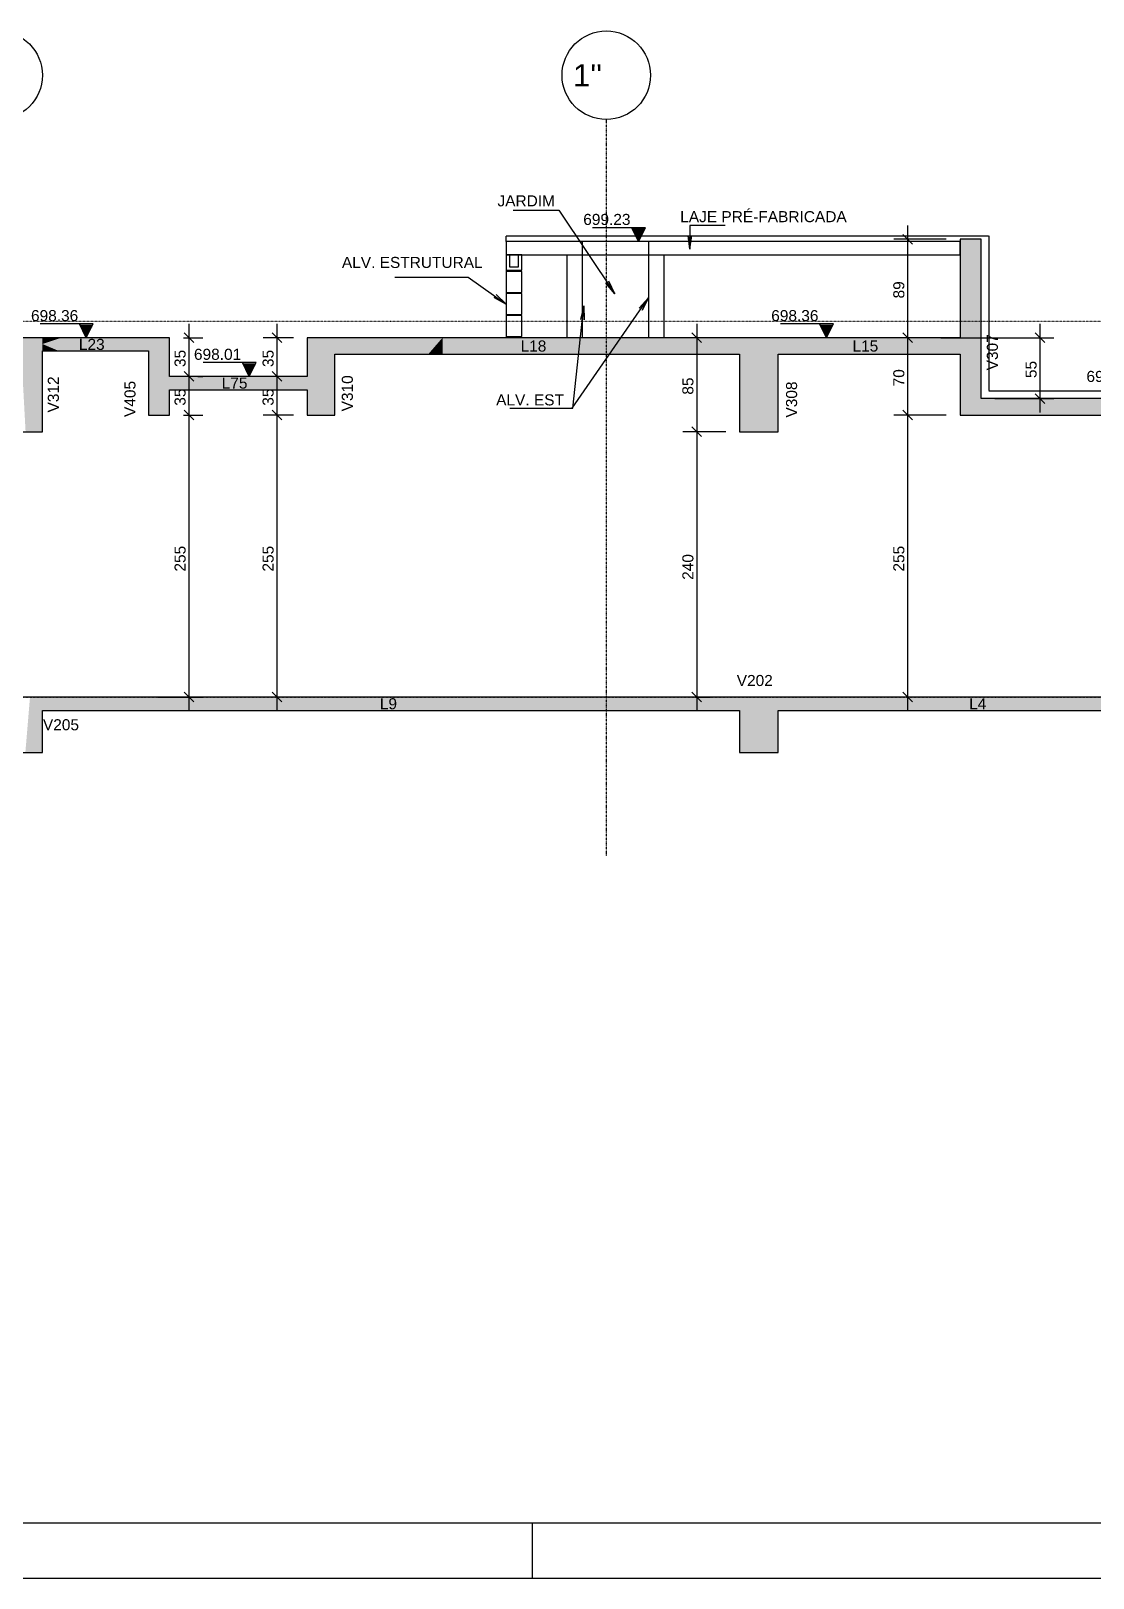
# Model space of a CAD drawing. Extents: x 37185 to 43130, y -8131 to -3926.
# Drawn here: x 39901 to 40862, y -8131 to -6732 of the extents above; entities that cross this region are included whole.
import ezdxf

# ---------------------------------------------------------------- set-up
doc = ezdxf.new("R2010")
doc.units = 0
doc.header["$MEASUREMENT"] = 0
for name, pattern in [('ESTILO_TQS_0001', [1, 0.7, -0.3]), ('ESTILO_TQS_0002', [0.4, 0.1, -0.3]), ('ESTILO_TQS_0004', [1.12, 0.5, -0.2, 0.01, -0.2, 0.01, -0.2])]:
    doc.linetypes.add(name, pattern=pattern)
for name, color, linetype in [('27', 252, 'CONTINUOUS'), ('50', 5, 'CONTINUOUS'), ('51', 5, 'CONTINUOUS'), ('52', 3, 'CONTINUOUS'), ('67', 7, 'CONTINUOUS'), ('68', 4, 'CONTINUOUS'), ('70', 160, 'CONTINUOUS'), ('74', 2, 'CONTINUOUS'), ('75', 9, 'CONTINUOUS'), ('79', 12, 'CONTINUOUS'), ('95', 7, 'CONTINUOUS'), ('96', 252, 'CONTINUOUS')]:
    doc.layers.add(name, color=color, linetype=linetype)
doc.styles.add('TQS_ARIAL', font='arial.ttf')

msp = doc.modelspace()

# ---------------------------------------------------------------- linework, layer by layer
at = {"layer": '27', "linetype": 'Continuous'}
for points in [[(40330.8, -6922.6), (40330.8, -6934.6), (40741.3, -6934.6), (40741.3, -6922.6), (40330.8, -6922.6)], [(40330.8, -6934.6), (40330.8, -6948.6), (40344.8, -6948.6), (40344.8, -6934.6), (40330.8, -6934.6)], [(40330.8, -6934.6), (40333.8, -6934.6), (40333.8, -6945.6), (40341.8, -6945.6), (40341.8, -6934.6), (40344.8, -6934.6)], [(40330.8, -6949.6), (40330.8, -6968.6), (40344.8, -6968.6), (40344.8, -6949.6), (40330.8, -6949.6)], [(40330.8, -6969.6), (40330.8, -6988.6), (40344.8, -6988.6), (40344.8, -6969.6), (40330.8, -6969.6)], [(40330.8, -6989.6), (40330.8, -7008.6), (40344.8, -7008.6), (40344.8, -6989.6), (40330.8, -6989.6)]]:
    msp.add_lwpolyline(points, dxfattribs=at)
at = {"layer": '50', "linetype": 'Continuous'}
for centre in [(39871.3, -6772.2), (40421.3, -6772.2)]:
    msp.add_circle(centre, 40, dxfattribs=at)
at = {"layer": '52', "linetype": 'Continuous'}
for points in [[(40741.3, -6920.6), (40741.3, -7009.6)], [(40760.3, -6920.6), (40741.3, -6920.6)], [(40760.3, -7064.6), (40760.3, -7060.6), (40760.3, -7017.3), (40760.3, -6920.6)], [(40026.3, -7009.6), (40019, -7009.6), (40011.3, -7009.6), (40007.3, -7009.6), (39970.4, -7009.6), (39931.7, -7009.6), (39928.6, -7009.6), (39926.2, -7009.6), (39911.3, -7009.6), (39891.5, -7009.6), (39880.2, -7009.6), (39876.3, -7009.6)], [(40026.3, -7044.6), (40026.3, -7022), (40026.3, -7009.6)], [(40741.3, -7009.6), (40620.5, -7009.6), (40576.8, -7009.6), (40560.5, -7009.6), (40541.8, -7009.6), (40273.2, -7009.6), (40175.8, -7009.6), (40166.2, -7009.6), (40156.1, -7009.6), (40150.8, -7009.6)], [(40150.8, -7009.6), (40150.8, -7024.5), (40150.8, -7044.6)], [(39911.3, -7094.6), (39911.3, -7021.6)], [(39911.3, -7021.6), (39926.2, -7021.6), (39928.9, -7021.6), (39931.7, -7021.6), (39968.6, -7021.6), (40007.3, -7021.6)], [(40007.3, -7021.6), (40007.3, -7022.6), (40007.3, -7023.7), (40007.3, -7024.5), (40007.3, -7051.4), (40007.3, -7079.6)], [(40175.8, -7079.6), (40175.8, -7024.6)], [(40175.8, -7024.6), (40260.2, -7024.6), (40268.4, -7024.6), (40273.2, -7024.6), (40368.8, -7024.6), (40541.8, -7024.6)], [(40541.8, -7024.6), (40541.8, -7025.8), (40541.8, -7055), (40541.8, -7094.6)], [(40576.8, -7094.6), (40576.8, -7078.4), (40576.8, -7049.1), (40576.8, -7024.6)], [(40576.8, -7024.6), (40595.7, -7024.6), (40639.4, -7024.6), (40639.7, -7024.6), (40640.3, -7024.6), (40741.3, -7024.6)], [(40741.3, -7024.6), (40741.3, -7079.6)], [(40150.8, -7044.6), (40102.9, -7044.6), (40052.8, -7044.6), (40026.3, -7044.6)], [(40026.3, -7079.6), (40026.3, -7056.6)], [(40026.3, -7056.6), (40052.8, -7056.6), (40100.7, -7056.6), (40150.8, -7056.6)], [(40150.8, -7056.6), (40150.8, -7079.6)], [(41027.3, -7064.6), (40760.3, -7064.6)], [(40007.3, -7079.6), (40014.6, -7079.6), (40022.2, -7079.6), (40026.3, -7079.6)], [(40150.8, -7079.6), (40160.4, -7079.6), (40170.5, -7079.6), (40175.8, -7079.6)], [(40741.3, -7079.6), (40752.9, -7079.6), (40755.1, -7079.6), (40760.3, -7079.6), (40922.8, -7079.6), (40954.7, -7079.6), (41027.3, -7079.6)], [(39876.3, -7094.6), (39896.1, -7094.6), (39907.3, -7094.6), (39911.3, -7094.6)], [(40541.8, -7094.6), (40548.4, -7094.6), (40560.5, -7094.6), (40576.8, -7094.6)], [(40942.3, -7334.6), (40750.5, -7334.6), (40576.8, -7334.6), (40560.5, -7334.6), (40541.8, -7334.6), (39911.3, -7334.6), (39907.7, -7334.6), (39900.1, -7334.6), (39892.3, -7334.6), (39588.8, -7334.6), (39585.2, -7334.6), (39577.6, -7334.6), (39569.8, -7334.6), (39261.7, -7334.6), (39261.3, -7334.6), (39257.7, -7334.6), (39250.1, -7334.6), (39242.3, -7334.6), (38890.8, -7334.6), (38886, -7334.6), (38876.2, -7334.6)], [(39911.3, -7384.6), (39911.3, -7346.6)], [(39911.3, -7346.6), (40194.1, -7346.6), (40204.8, -7346.6), (40324.7, -7346.6), (40541.8, -7346.6)], [(40541.8, -7346.6), (40541.8, -7361.3), (40541.8, -7384.6)], [(40576.8, -7384.6), (40576.8, -7375.1), (40576.8, -7357.9), (40576.8, -7346.6)], [(40576.8, -7346.6), (40598.2, -7346.6), (40750.5, -7346.6), (40804.3, -7346.6), (40942.3, -7346.6)], [(39892.3, -7384.6), (39895.9, -7384.6), (39903.5, -7384.6), (39911.3, -7384.6)], [(40541.8, -7384.6), (40548.4, -7384.6), (40560.5, -7384.6), (40576.8, -7384.6)]]:
    msp.add_lwpolyline(points, dxfattribs=at)
at = {"layer": '67', "linetype": 'ESTILO_TQS_0002'}
for p, q in [((37788.7, -6994.6), (41493.7, -6994.6)), ((37863.1, -7334.6), (41493.7, -7334.6))]:
    msp.add_line(p, q, dxfattribs=at)
at = {"layer": '68', "linetype": 'ESTILO_TQS_0001'}
for p, q in [((40399.8, -7009.6), (40399.8, -6922.6)), ((40459.8, -7009.6), (40459.8, -6922.6)), ((40385.8, -7009.6), (40385.8, -6934.6)), ((40473.8, -7009.6), (40473.8, -6934.6))]:
    msp.add_line(p, q, dxfattribs=at)
for points in [[(40330.8, -6922.6), (40330.8, -6917.6), (40760.3, -6917.6), (40767.3, -6917.6), (40767.3, -7057.6), (41020.3, -7057.6), (41020.3, -6917.6), (41157.6, -6917.6)], [(40741.3, -6922.6), (40330.8, -6922.6), (40330.8, -7009.6)]]:
    msp.add_lwpolyline(points, dxfattribs=at)
at = {"layer": '70', "linetype": 'ESTILO_TQS_0004'}
msp.add_line((40421.3, -6812.2), (40421.3, -7478.1), dxfattribs=at)
at = {"layer": '75', "linetype": 'Continuous'}
for p, q in [((40456.8, -6910.1), (40408.8, -6910.1)), ((40450.5, -6922.6), (40444.3, -6910.1)), ((40444.8, -6911.2), (40456.2, -6911.2)), ((40450.5, -6922.6), (40456.8, -6910.1)), ((40693.9, -6908.1), (40693.9, -7022.1)), ((40445.4, -6912.3), (40455.7, -6912.3)), ((40446, -6913.4), (40455.1, -6913.4)), ((40446.5, -6914.5), (40454.6, -6914.5)), ((40447.1, -6915.7), (40454, -6915.7)), ((40447.6, -6916.8), (40453.4, -6916.8)), ((40448.2, -6917.9), (40452.9, -6917.9)), ((40448.7, -6919), (40452.3, -6919)), ((40449.3, -6920.1), (40451.8, -6920.1)), ((40449.9, -6921.2), (40451.2, -6921.2)), ((40728.8, -6920.6), (40681.4, -6920.6)), ((40689.4, -6916.2), (40698.3, -6925)), ((40741.3, -6920.6), (40741.3, -6920.6)), ((39957.3, -6997.1), (39909.3, -6997.1)), ((39951, -7009.6), (39944.8, -6997.1)), ((39945.4, -6998.2), (39956.7, -6998.2)), ((39945.9, -6999.3), (39956.2, -6999.3)), ((39946.5, -7000.4), (39955.6, -7000.4)), ((39947, -7001.5), (39955.1, -7001.5)), ((39947.6, -7002.7), (39954.5, -7002.7)), ((39948.1, -7003.8), (39954, -7003.8)), ((39948.7, -7004.9), (39953.4, -7004.9)), ((39949.3, -7006), (39952.8, -7006)), ((39949.8, -7007.1), (39952.3, -7007.1)), ((39950.4, -7008.2), (39951.7, -7008.2)), ((39951, -7009.6), (39957.3, -6997.1)), ((40026.3, -7009.6), (40026.3, -7009.6)), ((40038.8, -7009.6), (40056.3, -7009.6)), ((40039.4, -7005.2), (40048.2, -7014)), ((40043.8, -6997.1), (40043.8, -7057.1)), ((40138.3, -7009.6), (40110.9, -7009.6)), ((40119, -7005.2), (40127.8, -7014)), ((40123.4, -6997.1), (40123.4, -7057.1)), ((40150.8, -7009.6), (40150.8, -7009.6)), ((40516.6, -7009.6), (40490.6, -7009.6)), ((40498.7, -7005.2), (40507.5, -7014)), ((40503.1, -6997.1), (40503.1, -7107.1)), ((40529.1, -7009.6), (40529.1, -7009.6)), ((40626.8, -6997.1), (40578.8, -6997.1)), ((40620.5, -7009.6), (40614.3, -6997.1)), ((40614.8, -6998.2), (40626.2, -6998.2)), ((40615.4, -6999.3), (40625.7, -6999.3)), ((40616, -7000.4), (40625.1, -7000.4)), ((40616.5, -7001.5), (40624.5, -7001.5)), ((40617.1, -7002.7), (40624, -7002.7)), ((40617.6, -7003.8), (40623.4, -7003.8)), ((40618.2, -7004.9), (40622.9, -7004.9)), ((40618.7, -7006), (40622.3, -7006)), ((40619.3, -7007.1), (40621.8, -7007.1)), ((40619.9, -7008.2), (40621.2, -7008.2)), ((40620.5, -7009.6), (40626.8, -6997.1)), ((40705.2, -7009.6), (40681.4, -7009.6)), ((40705.2, -7009.6), (40681.4, -7009.6)), ((40689.4, -7005.2), (40698.3, -7014)), ((40689.4, -7005.2), (40698.3, -7014)), ((40693.9, -6997.1), (40693.9, -7092.1)), ((40711.5, -7009.6), (40711.5, -7009.6)), ((40717.7, -7009.6), (40717.7, -7009.6)), ((40717.7, -7009.6), (40717.7, -7009.6)), ((40724, -7009.6), (40826, -7009.6)), ((40809.1, -7005.2), (40817.9, -7014)), ((40813.5, -6997.1), (40813.5, -7077.1)), ((40043.8, -7032.1), (40043.8, -7092.1)), ((40104.7, -7032.1), (40056.7, -7032.1)), ((40098.4, -7044.6), (40092.2, -7032.1)), ((40092.7, -7033.2), (40104.1, -7033.2)), ((40093.3, -7034.3), (40103.6, -7034.3)), ((40093.9, -7035.4), (40103, -7035.4)), ((40094.4, -7036.5), (40102.5, -7036.5)), ((40095, -7037.7), (40101.9, -7037.7)), ((40098.4, -7044.6), (40104.7, -7032.1)), ((40123.4, -7032.1), (40123.4, -7092.1)), ((40039.4, -7040.2), (40048.2, -7049)), ((40039.4, -7040.2), (40048.2, -7049)), ((40039.5, -7044.6), (40039.5, -7044.6)), ((40039.5, -7044.6), (40039.5, -7044.6)), ((40052, -7044.6), (40056.3, -7044.6)), ((40052, -7044.6), (40056.3, -7044.6)), ((40095.5, -7038.8), (40101.3, -7038.8)), ((40096.1, -7039.9), (40100.8, -7039.9)), ((40096.6, -7041), (40100.2, -7041)), ((40097.2, -7042.1), (40099.7, -7042.1)), ((40097.8, -7043.2), (40099.1, -7043.2)), ((40124.9, -7044.6), (40110.9, -7044.6)), ((40124.9, -7044.6), (40110.9, -7044.6)), ((40119, -7040.2), (40127.8, -7049)), ((40119, -7040.2), (40127.8, -7049)), ((40137.4, -7044.6), (40137.4, -7044.6)), ((40137.4, -7044.6), (40137.4, -7044.6)), ((40760.3, -7064.6), (40760.3, -7064.6)), ((40772.8, -7064.6), (40826, -7064.6)), ((40809.1, -7060.2), (40817.9, -7069)), ((40026.3, -7079.6), (40026.3, -7079.6)), ((40026.3, -7079.6), (40026.3, -7079.6)), ((40038.8, -7079.6), (40056.3, -7079.6)), ((40038.8, -7079.6), (40056.3, -7079.6)), ((40039.4, -7075.2), (40048.2, -7084)), ((40039.4, -7075.2), (40048.2, -7084)), ((40043.8, -7067.1), (40043.8, -7347.1)), ((40138.3, -7079.6), (40110.9, -7079.6)), ((40138.3, -7079.6), (40110.9, -7079.6)), ((40119, -7075.2), (40127.8, -7084)), ((40119, -7075.2), (40127.8, -7084)), ((40123.4, -7067.1), (40123.4, -7347.1)), ((40150.8, -7079.6), (40150.8, -7079.6)), ((40150.8, -7079.6), (40150.8, -7079.6)), ((40728.8, -7079.6), (40681.4, -7079.6)), ((40728.8, -7079.6), (40681.4, -7079.6)), ((40689.4, -7075.2), (40698.3, -7084)), ((40689.4, -7075.2), (40698.3, -7084)), ((40693.9, -7067.1), (40693.9, -7347.1)), ((40741.3, -7079.6), (40741.3, -7079.6)), ((40741.3, -7079.6), (40741.3, -7079.6)), ((40498.7, -7090.2), (40507.5, -7099)), ((40498.7, -7090.2), (40507.5, -7099)), ((40503.1, -7082.1), (40503.1, -7347.1)), ((40529.3, -7094.6), (40490.6, -7094.6)), ((40529.3, -7094.6), (40490.6, -7094.6)), ((40541.8, -7094.6), (40541.8, -7094.6)), ((40541.8, -7094.6), (40541.8, -7094.6)), ((40039.4, -7330.2), (40048.2, -7339)), ((40119, -7330.2), (40127.8, -7339)), ((40498.7, -7330.2), (40507.5, -7339)), ((40689.4, -7330.2), (40698.3, -7339)), ((39903.9, -7334.6), (39903.9, -7334.6)), ((40003, -7334.6), (40003, -7334.6)), ((40015.5, -7334.6), (40056.3, -7334.6)), ((40134.2, -7334.6), (40110.9, -7334.6)), ((40146.7, -7334.6), (40146.7, -7334.6)), ((40489.7, -7334.6), (40489.7, -7334.6)), ((40502.2, -7334.6), (40515.6, -7334.6)), ((40703.5, -7334.6), (40681.4, -7334.6)), ((40716, -7334.6), (40716, -7334.6))]:
    msp.add_line(p, q, dxfattribs=at)
for points in [[(40337.2, -6894.3), (40378.5, -6894.3), (40429, -6969.8), (40420.8, -6960.4), (40429, -6969.8), (40423.5, -6958.6)], [(40528.8, -6908.2), (40497, -6908.2), (40497, -6929.5), (40495.4, -6917.1), (40497, -6929.5), (40498.6, -6917.1)], [(40230.1, -6954.7), (40296.5, -6954.7), (40330.8, -6979.1), (40319.8, -6973.2), (40330.8, -6979.1), (40321.6, -6970.6)], [(40334.2, -7073.2), (40390.5, -7073.2), (40459.5, -6973.6), (40453.8, -6984.8), (40459.5, -6973.6), (40451.1, -6982.9)], [(40359, -7073.3), (40391, -7073.3), (40401, -6980.9), (40401.3, -6993.4), (40401, -6980.9), (40398.1, -6993)]]:
    msp.add_lwpolyline(points, dxfattribs=at)
at = {"layer": '79', "linetype": 'Continuous'}
for points in [[(40444.3, -6910.1), (40450.5, -6922.6), (40456.8, -6910.1), (40444.3, -6910.1)], [(39944.8, -6997.1), (39951, -7009.6), (39957.3, -6997.1), (39944.8, -6997.1)], [(40614.3, -6997.1), (40620.5, -7009.6), (40626.8, -6997.1), (40614.3, -6997.1)], [(40092.2, -7032.1), (40098.4, -7044.6), (40104.7, -7032.1), (40092.2, -7032.1)]]:
    msp.add_lwpolyline(points, dxfattribs=at)
at = {"layer": '95', "linetype": 'Continuous'}
for p, q in [((37309.5, -8081.3), (43079.5, -8081.3)), ((40354.5, -8131.3), (40354.5, -8081.3)), ((37184.5, -8131.3), (43129.5, -8131.3))]:
    msp.add_line(p, q, dxfattribs=at)
at = {"layer": '96', "linetype": 'Continuous'}
for points in [[(40741.3, -6920.6), (40741.3, -7079.6), (40752.9, -7079.6)], [(40741.3, -6920.6), (40752.9, -7079.6), (40741.3, -6920.6)], [(40741.3, -6920.6), (40752.9, -7079.6), (40755.1, -7079.6)], [(40741.3, -6920.6), (40755.1, -7079.6), (40741.3, -6920.6)], [(40741.3, -6920.6), (40755.1, -7079.6), (40760.3, -7079.6)], [(40741.3, -6920.6), (40760.3, -7079.6), (40741.3, -6920.6)], [(40741.3, -6920.6), (40760.3, -7079.6), (40760.3, -7060.6)], [(40741.3, -6920.6), (40760.3, -7060.6), (40741.3, -6920.6)], [(40741.3, -6920.6), (40760.3, -7060.6), (40760.3, -7017.3)], [(40741.3, -6920.6), (40760.3, -7017.3), (40741.3, -6920.6)], [(40741.3, -6920.6), (40760.3, -7017.3), (40760.3, -6920.6)], [(40741.3, -6920.6), (40760.3, -6920.6), (40741.3, -6920.6)], [(39911.3, -7009.6), (39891.5, -7009.6), (39896.1, -7094.6)], [(39911.3, -7009.6), (39896.1, -7094.6), (39911.3, -7009.6)], [(39907.3, -7094.6), (39911.3, -7009.6), (39896.1, -7094.6)], [(39911.3, -7016.3), (39911.3, -7009.6), (39907.3, -7094.6)], [(39911.3, -7015.3), (40007.3, -7012.1), (40007.3, -7009.6)], [(39911.3, -7015.3), (40007.3, -7009.6), (39911.3, -7015.3)], [(39911.3, -7015.3), (40007.3, -7009.6), (39970.4, -7009.6)], [(39911.3, -7015.3), (39970.4, -7009.6), (39911.3, -7015.3)], [(39911.3, -7015.3), (39970.4, -7009.6), (39931.7, -7009.6)], [(39911.3, -7015.3), (39931.7, -7009.6), (39911.3, -7015.3)], [(39911.3, -7015.3), (39931.7, -7009.6), (39928.6, -7009.6)], [(39911.3, -7015.3), (39928.6, -7009.6), (39911.3, -7015.3)], [(39911.3, -7015.3), (39928.6, -7009.6), (39926.2, -7009.6)], [(39911.3, -7015.3), (39926.2, -7009.6), (39911.3, -7015.3)], [(39911.3, -7015.3), (39926.2, -7009.6), (39911.3, -7009.6)], [(39911.3, -7015.3), (39911.3, -7009.6), (39911.3, -7015.3)], [(40011.3, -7009.6), (40007.3, -7009.6), (40014.6, -7079.6)], [(40014.6, -7079.6), (40007.3, -7009.6), (40007.3, -7022.6)], [(40019, -7009.6), (40011.3, -7009.6), (40014.6, -7079.6)], [(40011.3, -7009.6), (40014.6, -7079.6), (40011.3, -7009.6)], [(40019, -7009.6), (40014.6, -7079.6), (40019, -7009.6)], [(40019, -7009.6), (40014.6, -7079.6), (40022.2, -7079.6)], [(40022.2, -7079.6), (40026.3, -7009.6), (40019, -7009.6)], [(40022.2, -7079.6), (40019, -7009.6), (40022.2, -7079.6)], [(40019, -7009.6), (40022.2, -7079.6), (40019, -7009.6)], [(40026.3, -7022), (40026.3, -7009.6), (40022.2, -7079.6)], [(40156.1, -7009.6), (40150.8, -7009.6), (40160.4, -7079.6)], [(40160.4, -7079.6), (40150.8, -7009.6), (40150.8, -7024.5)], [(40166.2, -7009.6), (40156.1, -7009.6), (40160.4, -7079.6)], [(40156.1, -7009.6), (40160.4, -7079.6), (40156.1, -7009.6)], [(40166.2, -7009.6), (40160.4, -7079.6), (40166.2, -7009.6)], [(40166.2, -7009.6), (40160.4, -7079.6), (40170.5, -7079.6)], [(40175.8, -7009.6), (40166.2, -7009.6), (40170.5, -7079.6)], [(40166.2, -7009.6), (40170.5, -7079.6), (40166.2, -7009.6)], [(40175.8, -7009.6), (40170.5, -7079.6), (40175.8, -7009.6)], [(40175.8, -7009.6), (40170.5, -7079.6), (40175.8, -7079.6)], [(40175.8, -7009.6), (40175.8, -7079.6), (40175.8, -7009.6)], [(40273.2, -7009.6), (40175.8, -7009.6), (40175.8, -7015)], [(40273.2, -7009.6), (40175.8, -7015), (40273.2, -7009.6)], [(40273.2, -7009.6), (40175.8, -7015), (40175.8, -7021.1)], [(40273.2, -7009.6), (40175.8, -7021.1), (40273.2, -7009.6)], [(40273.2, -7009.6), (40175.8, -7021.1), (40175.8, -7024.6)], [(40273.2, -7009.6), (40175.8, -7024.6), (40273.2, -7009.6)], [(40273.2, -7009.6), (40175.8, -7024.6), (40260.2, -7024.6)], [(40273.2, -7009.6), (40260.2, -7024.6), (40273.2, -7009.6)], [(40273.2, -7009.6), (40260.2, -7024.6), (40268.4, -7024.6)], [(40273.2, -7009.6), (40268.4, -7024.6), (40273.2, -7009.6)], [(40273.2, -7009.6), (40268.4, -7024.6), (40273.2, -7024.6)], [(40273.2, -7009.6), (40273.2, -7024.6), (40273.2, -7009.6)], [(40273.2, -7009.6), (40273.2, -7024.6), (40368.8, -7024.6)], [(40273.2, -7009.6), (40368.8, -7024.6), (40273.2, -7009.6)], [(40273.2, -7009.6), (40368.8, -7024.6), (40541.8, -7024.6)], [(40273.2, -7009.6), (40541.8, -7024.6), (40273.2, -7009.6)], [(40273.2, -7009.6), (40541.8, -7024.6), (40541.8, -7021.7)], [(40273.2, -7009.6), (40541.8, -7021.7), (40273.2, -7009.6)], [(40273.2, -7009.6), (40541.8, -7021.7), (40541.8, -7016.6)], [(40273.2, -7009.6), (40541.8, -7016.6), (40273.2, -7009.6)], [(40273.2, -7009.6), (40541.8, -7016.6), (40541.8, -7009.6)], [(40273.2, -7009.6), (40541.8, -7009.6), (40273.2, -7009.6)], [(40560.5, -7009.6), (40541.8, -7009.6), (40541.8, -7025.8)], [(40560.5, -7009.6), (40541.8, -7025.8), (40560.5, -7009.6)], [(40560.5, -7009.6), (40541.8, -7025.8), (40541.8, -7055)], [(40560.5, -7009.6), (40541.8, -7055), (40560.5, -7009.6)], [(40560.5, -7009.6), (40541.8, -7055), (40541.8, -7094.6)], [(40560.5, -7009.6), (40541.8, -7094.6), (40560.5, -7009.6)], [(40560.5, -7009.6), (40541.8, -7094.6), (40548.4, -7094.6)], [(40560.5, -7009.6), (40548.4, -7094.6), (40560.5, -7009.6)], [(40560.5, -7009.6), (40548.4, -7094.6), (40560.5, -7094.6)], [(40560.5, -7009.6), (40560.5, -7094.6), (40560.5, -7009.6)], [(40560.5, -7009.6), (40560.5, -7094.6), (40576.8, -7094.6)], [(40560.5, -7009.6), (40576.8, -7094.6), (40560.5, -7009.6)], [(40560.5, -7009.6), (40576.8, -7094.6), (40576.8, -7078.4)], [(40560.5, -7009.6), (40576.8, -7078.4), (40560.5, -7009.6)], [(40560.5, -7009.6), (40576.8, -7078.4), (40576.8, -7049.1)], [(40560.5, -7009.6), (40576.8, -7049.1), (40560.5, -7009.6)], [(40560.5, -7009.6), (40576.8, -7049.1), (40576.8, -7009.6)], [(40560.5, -7009.6), (40576.8, -7009.6), (40560.5, -7009.6)], [(40620.5, -7009.6), (40576.8, -7009.6), (40576.8, -7012.3)], [(40620.5, -7009.6), (40576.8, -7012.3), (40620.5, -7009.6)], [(40620.5, -7009.6), (40576.8, -7012.3), (40576.8, -7017.3)], [(40620.5, -7009.6), (40576.8, -7017.3), (40620.5, -7009.6)], [(40620.5, -7009.6), (40576.8, -7017.3), (40576.8, -7024.6)], [(40620.5, -7009.6), (40576.8, -7024.6), (40620.5, -7009.6)], [(40620.5, -7009.6), (40576.8, -7024.6), (40595.7, -7024.6)], [(40620.5, -7009.6), (40595.7, -7024.6), (40620.5, -7009.6)], [(40620.5, -7009.6), (40595.7, -7024.6), (40639.4, -7024.6)], [(40620.5, -7009.6), (40639.4, -7024.6), (40620.5, -7009.6)], [(40620.5, -7009.6), (40639.4, -7024.6), (40639.7, -7024.6)], [(40620.5, -7009.6), (40639.7, -7024.6), (40620.5, -7009.6)], [(40620.5, -7009.6), (40639.7, -7024.6), (40640.3, -7024.6)], [(40620.5, -7009.6), (40640.3, -7024.6), (40620.5, -7009.6)], [(40620.5, -7009.6), (40640.3, -7024.6), (40741.3, -7024.6)], [(40620.5, -7009.6), (40741.3, -7024.6), (40620.5, -7009.6)], [(40620.5, -7009.6), (40741.3, -7024.6), (40741.3, -7022.8)], [(40620.5, -7009.6), (40741.3, -7022.8), (40620.5, -7009.6)], [(40620.5, -7009.6), (40741.3, -7022.8), (40741.3, -7018.8)], [(40620.5, -7009.6), (40741.3, -7018.8), (40620.5, -7009.6)], [(40620.5, -7009.6), (40741.3, -7018.8), (40741.3, -7009.6)], [(40620.5, -7009.6), (40741.3, -7009.6), (40620.5, -7009.6)], [(39911.3, -7094.6), (39911.3, -7016.3), (39907.3, -7094.6)], [(39911.3, -7016.3), (39907.3, -7094.6), (39911.3, -7016.3)], [(39911.3, -7015.3), (40007.3, -7017), (40007.3, -7012.1)], [(39911.3, -7015.3), (40007.3, -7012.1), (39911.3, -7015.3)], [(39911.3, -7015.3), (39911.3, -7021.6), (39926.2, -7021.6)], [(39911.3, -7015.3), (39926.2, -7021.6), (39911.3, -7015.3)], [(39911.3, -7015.3), (39926.2, -7021.6), (39928.9, -7021.6)], [(39911.3, -7015.3), (39928.9, -7021.6), (39911.3, -7015.3)], [(39911.3, -7015.3), (39928.9, -7021.6), (39931.7, -7021.6)], [(39911.3, -7015.3), (39931.7, -7021.6), (39911.3, -7015.3)], [(39911.3, -7015.3), (39931.7, -7021.6), (39968.6, -7021.6)], [(39911.3, -7015.3), (39968.6, -7021.6), (39911.3, -7015.3)], [(39911.3, -7015.3), (39968.6, -7021.6), (40007.3, -7021.6)], [(39911.3, -7015.3), (40007.3, -7021.6), (39911.3, -7015.3)], [(39911.3, -7015.3), (40007.3, -7021.6), (40007.3, -7017)], [(39911.3, -7015.3), (40007.3, -7017), (39911.3, -7015.3)], [(40014.6, -7079.6), (40007.3, -7022.6), (40014.6, -7079.6)], [(40014.6, -7079.6), (40007.3, -7022.6), (40007.3, -7023.7)], [(40014.6, -7079.6), (40007.3, -7023.7), (40014.6, -7079.6)], [(40014.6, -7079.6), (40007.3, -7023.7), (40007.3, -7024.5)], [(40026.3, -7079.6), (40026.3, -7022), (40022.2, -7079.6)], [(40026.3, -7022), (40022.2, -7079.6), (40026.3, -7022)], [(40014.6, -7079.6), (40007.3, -7024.5), (40014.6, -7079.6)], [(40014.6, -7079.6), (40007.3, -7024.5), (40007.3, -7051.4)], [(40160.4, -7079.6), (40150.8, -7024.5), (40160.4, -7079.6)], [(40150.8, -7051.4), (40160.4, -7079.6), (40150.8, -7024.5)], [(40150.8, -7051.4), (40150.8, -7024.5), (40150.8, -7051.4)], [(40014.6, -7079.6), (40007.3, -7051.4), (40014.6, -7079.6)], [(40014.6, -7079.6), (40007.3, -7051.4), (40007.3, -7079.6)], [(40026.3, -7049.2), (40150.8, -7047.1), (40150.8, -7044.6)], [(40026.3, -7049.2), (40150.8, -7044.6), (40026.3, -7049.2)], [(40026.3, -7049.2), (40150.8, -7044.6), (40102.9, -7044.6)], [(40026.3, -7049.2), (40102.9, -7044.6), (40026.3, -7049.2)], [(40026.3, -7049.2), (40102.9, -7044.6), (40052.8, -7044.6)], [(40026.3, -7049.2), (40052.8, -7044.6), (40026.3, -7049.2)], [(40026.3, -7049.2), (40052.8, -7044.6), (40026.3, -7044.6)], [(40026.3, -7049.2), (40026.3, -7044.6), (40026.3, -7049.2)], [(40026.3, -7049.2), (40150.8, -7052), (40150.8, -7047.1)], [(40026.3, -7049.2), (40150.8, -7047.1), (40026.3, -7049.2)], [(40026.3, -7049.2), (40026.3, -7056.6), (40052.8, -7056.6)], [(40026.3, -7049.2), (40052.8, -7056.6), (40026.3, -7049.2)], [(40026.3, -7049.2), (40052.8, -7056.6), (40100.7, -7056.6)], [(40026.3, -7049.2), (40100.7, -7056.6), (40026.3, -7049.2)], [(40026.3, -7049.2), (40100.7, -7056.6), (40150.8, -7056.6)], [(40026.3, -7049.2), (40150.8, -7056.6), (40026.3, -7049.2)], [(40026.3, -7049.2), (40150.8, -7056.6), (40150.8, -7052)], [(40026.3, -7049.2), (40150.8, -7052), (40026.3, -7049.2)], [(40150.8, -7051.4), (40150.8, -7079.6), (40160.4, -7079.6)], [(40150.8, -7051.4), (40160.4, -7079.6), (40150.8, -7051.4)], [(40760.3, -7064.6), (40760.3, -7079.6), (40922.8, -7079.6)], [(40760.3, -7064.6), (40922.8, -7079.6), (40760.3, -7064.6)], [(40760.3, -7064.6), (40922.8, -7079.6), (40954.7, -7079.6)], [(40760.3, -7064.6), (40954.7, -7079.6), (40760.3, -7064.6)], [(40760.3, -7064.6), (40954.7, -7079.6), (41027.3, -7079.6)], [(40760.3, -7064.6), (41027.3, -7079.6), (40760.3, -7064.6)], [(40760.3, -7064.6), (41027.3, -7079.6), (41027.3, -7077.8)], [(40760.3, -7064.6), (41027.3, -7077.8), (40760.3, -7064.6)], [(40760.3, -7064.6), (41027.3, -7077.8), (41027.3, -7073.7)], [(40760.3, -7064.6), (41027.3, -7073.7), (40760.3, -7064.6)], [(40760.3, -7064.6), (41027.3, -7073.7), (41027.3, -7064.6)], [(40760.3, -7064.6), (41027.3, -7064.6), (40760.3, -7064.6)], [(40014.6, -7079.6), (40007.3, -7079.6), (40014.6, -7079.6)], [(40026.3, -7079.6), (40022.2, -7079.6), (40026.3, -7079.6)], [(39907.3, -7094.6), (39896.1, -7094.6), (39907.3, -7094.6)], [(39911.3, -7094.6), (39907.3, -7094.6), (39911.3, -7094.6)], [(39903.5, -7384.6), (39900.1, -7334.6), (39895.9, -7384.6)], [(39907.7, -7334.6), (39900.1, -7334.6), (39903.5, -7384.6)], [(39911.3, -7384.6), (39907.7, -7334.6), (39903.5, -7384.6)], [(39907.7, -7334.6), (39903.5, -7384.6), (39907.7, -7334.6)], [(39911.3, -7334.6), (39907.7, -7334.6), (39911.3, -7384.6)], [(39911.3, -7334.6), (39911.3, -7384.6), (39911.3, -7334.6)], [(39911.3, -7334.6), (39911.3, -7346.6), (40194.1, -7346.6)], [(39911.3, -7334.6), (40194.1, -7346.6), (39911.3, -7334.6)], [(39911.3, -7334.6), (40194.1, -7346.6), (40204.8, -7346.6)], [(39911.3, -7334.6), (40204.8, -7346.6), (39911.3, -7334.6)], [(39911.3, -7334.6), (40204.8, -7346.6), (40324.7, -7346.6)], [(39911.3, -7334.6), (40324.7, -7346.6), (39911.3, -7334.6)], [(39911.3, -7334.6), (40324.7, -7346.6), (40541.8, -7346.6)], [(39911.3, -7334.6), (40541.8, -7346.6), (39911.3, -7334.6)], [(39911.3, -7334.6), (40541.8, -7346.6), (40541.8, -7344.3)], [(39911.3, -7334.6), (40541.8, -7344.3), (39911.3, -7334.6)], [(39911.3, -7334.6), (40541.8, -7344.3), (40541.8, -7340.2)], [(39911.3, -7334.6), (40541.8, -7340.2), (39911.3, -7334.6)], [(39911.3, -7334.6), (40541.8, -7340.2), (40541.8, -7334.6)], [(39911.3, -7334.6), (40541.8, -7334.6), (39911.3, -7334.6)], [(40560.5, -7334.6), (40541.8, -7334.6), (40541.8, -7344.1)], [(40560.5, -7334.6), (40541.8, -7344.1), (40560.5, -7334.6)], [(40560.5, -7334.6), (40541.8, -7344.1), (40541.8, -7361.3)], [(40560.5, -7334.6), (40541.8, -7361.3), (40560.5, -7334.6)], [(40560.5, -7334.6), (40541.8, -7361.3), (40541.8, -7384.6)], [(40560.5, -7334.6), (40541.8, -7384.6), (40560.5, -7334.6)], [(40560.5, -7334.6), (40541.8, -7384.6), (40548.4, -7384.6)], [(40560.5, -7334.6), (40548.4, -7384.6), (40560.5, -7334.6)], [(40560.5, -7334.6), (40548.4, -7384.6), (40560.5, -7384.6)], [(40560.5, -7334.6), (40560.5, -7384.6), (40560.5, -7334.6)], [(40560.5, -7334.6), (40560.5, -7384.6), (40576.8, -7384.6)], [(40560.5, -7334.6), (40576.8, -7384.6), (40560.5, -7334.6)], [(40560.5, -7334.6), (40576.8, -7384.6), (40576.8, -7375.1)], [(40560.5, -7334.6), (40576.8, -7375.1), (40560.5, -7334.6)], [(40560.5, -7334.6), (40576.8, -7375.1), (40576.8, -7357.9)], [(40560.5, -7334.6), (40576.8, -7357.9), (40560.5, -7334.6)], [(40560.5, -7334.6), (40576.8, -7357.9), (40576.8, -7334.6)], [(40560.5, -7334.6), (40576.8, -7334.6), (40560.5, -7334.6)], [(40750.5, -7334.6), (40576.8, -7334.6), (40576.8, -7336.8)], [(40750.5, -7334.6), (40576.8, -7336.8), (40750.5, -7334.6)], [(40750.5, -7334.6), (40576.8, -7336.8), (40576.8, -7340.9)], [(40750.5, -7334.6), (40576.8, -7340.9), (40750.5, -7334.6)], [(40750.5, -7334.6), (40576.8, -7340.9), (40576.8, -7346.6)], [(40750.5, -7334.6), (40576.8, -7346.6), (40750.5, -7334.6)], [(40750.5, -7334.6), (40576.8, -7346.6), (40598.2, -7346.6)], [(40750.5, -7334.6), (40598.2, -7346.6), (40750.5, -7334.6)], [(40750.5, -7334.6), (40598.2, -7346.6), (40750.5, -7346.6)], [(40750.5, -7334.6), (40750.5, -7346.6), (40750.5, -7334.6)], [(40750.5, -7334.6), (40750.5, -7346.6), (40804.3, -7346.6)], [(40750.5, -7334.6), (40804.3, -7346.6), (40750.5, -7334.6)], [(40750.5, -7334.6), (40804.3, -7346.6), (40942.3, -7346.6)], [(40750.5, -7334.6), (40942.3, -7346.6), (40750.5, -7334.6)], [(40750.5, -7334.6), (40942.3, -7346.6), (40942.3, -7345.4)], [(40750.5, -7334.6), (40942.3, -7345.4), (40750.5, -7334.6)], [(40750.5, -7334.6), (40942.3, -7345.4), (40942.3, -7342.5)], [(40750.5, -7334.6), (40942.3, -7342.5), (40750.5, -7334.6)], [(40750.5, -7334.6), (40942.3, -7342.5), (40942.3, -7334.6)], [(40750.5, -7334.6), (40942.3, -7334.6), (40750.5, -7334.6)], [(39903.5, -7384.6), (39895.9, -7384.6), (39903.5, -7384.6)], [(39911.3, -7384.6), (39903.5, -7384.6), (39911.3, -7384.6)]]:
    msp.add_solid(points, dxfattribs=at)

# ---------------------------------------------------------------- texts
at = {"layer": '51', "linetype": 'Continuous', "style": 'TQS_ARIAL'}
msp.add_text("1''", height=20, dxfattribs=at).set_placement((40391.3, -6782.2))
at = {"layer": '74', "linetype": 'Continuous', "style": 'TQS_ARIAL'}
for s, p in [('V307', (40775.5, -7039.1)), ('V312', (39926.2, -7077.2)), ('V405', (39995.5, -7081.3)), ('V310', (40192.1, -7076.2)), ('V308', (40593.9, -7081.8))]:
    msp.add_text(s, height=10, rotation=90, dxfattribs=at).set_placement(p)
for s, p in [('L23', (39944.3, -7020.6)), ('L18', (40343.8, -7022.1)), ('L15', (40644, -7022.1)), ('L75', (40073.5, -7055.6)), ('V202', (40539.3, -7324.6)), ('L9', (40216.5, -7345.6)), ('L4', (40749.5, -7345.6)), ('V205', (39911.8, -7364.6))]:
    msp.add_text(s, height=10, dxfattribs=at).set_placement(p)
at = {"layer": '75', "linetype": 'Continuous', "style": 'TQS_ARIAL'}
for s, p in [('JARDIM', (40322.9, -6890.8)), ('699.23', (40400.5, -6907.6)), ('LAJE PRÉ-FABRICADA', (40488.2, -6905.1)), ('ALV. ESTRUTURAL', (40182.2, -6946.5)), ('698.36', (39901, -6994.6)), ('698.36', (40570.5, -6994.6)), ('698.01', (40048.4, -7029.6)), ('697.81', (40855.6, -7049.6)), ('ALV. EST', (40321.7, -7070.8))]:
    msp.add_text(s, height=10, dxfattribs=at).set_placement(p)
for s, p in [('89', (40690.9, -6974.1)), ('35', (40040.8, -7036.1)), ('35', (40120.4, -7036.1)), ('55', (40810.5, -7046.1)), ('85', (40500.1, -7061.1)), ('70', (40690.9, -7053.6)), ('35', (40040.8, -7071.1)), ('35', (40120.4, -7071.1)), ('255', (40040.8, -7221.1)), ('255', (40120.4, -7221.1)), ('255', (40690.9, -7221.1)), ('240', (40500.1, -7228.6))]:
    msp.add_text(s, height=10, rotation=90, dxfattribs=at).set_placement(p)

doc.saveas('drawing.dxf')
